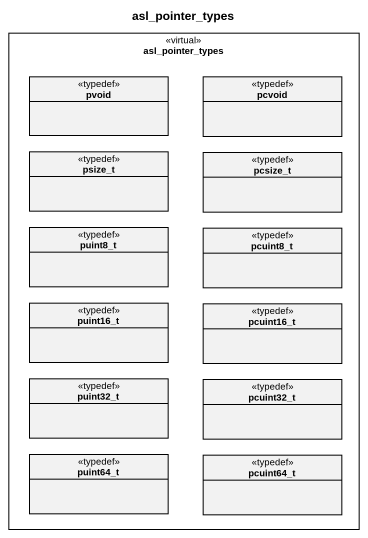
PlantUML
@startuml
title asl_pointer_types
hide circle
hide empty members
rectangle asl_pointer_types <<virtual>> {
  class pvoid <<typedef>>
  class pcvoid <<typedef>>
  class psize_t <<typedef>>
  class pcsize_t <<typedef>>
  class puint8_t <<typedef>>
  class pcuint8_t <<typedef>>
  class puint16_t <<typedef>>
  class pcuint16_t <<typedef>>
  class puint32_t <<typedef>>
  class pcuint32_t <<typedef>>
  class puint64_t <<typedef>>
  class pcuint64_t <<typedef>>
}
@enduml
